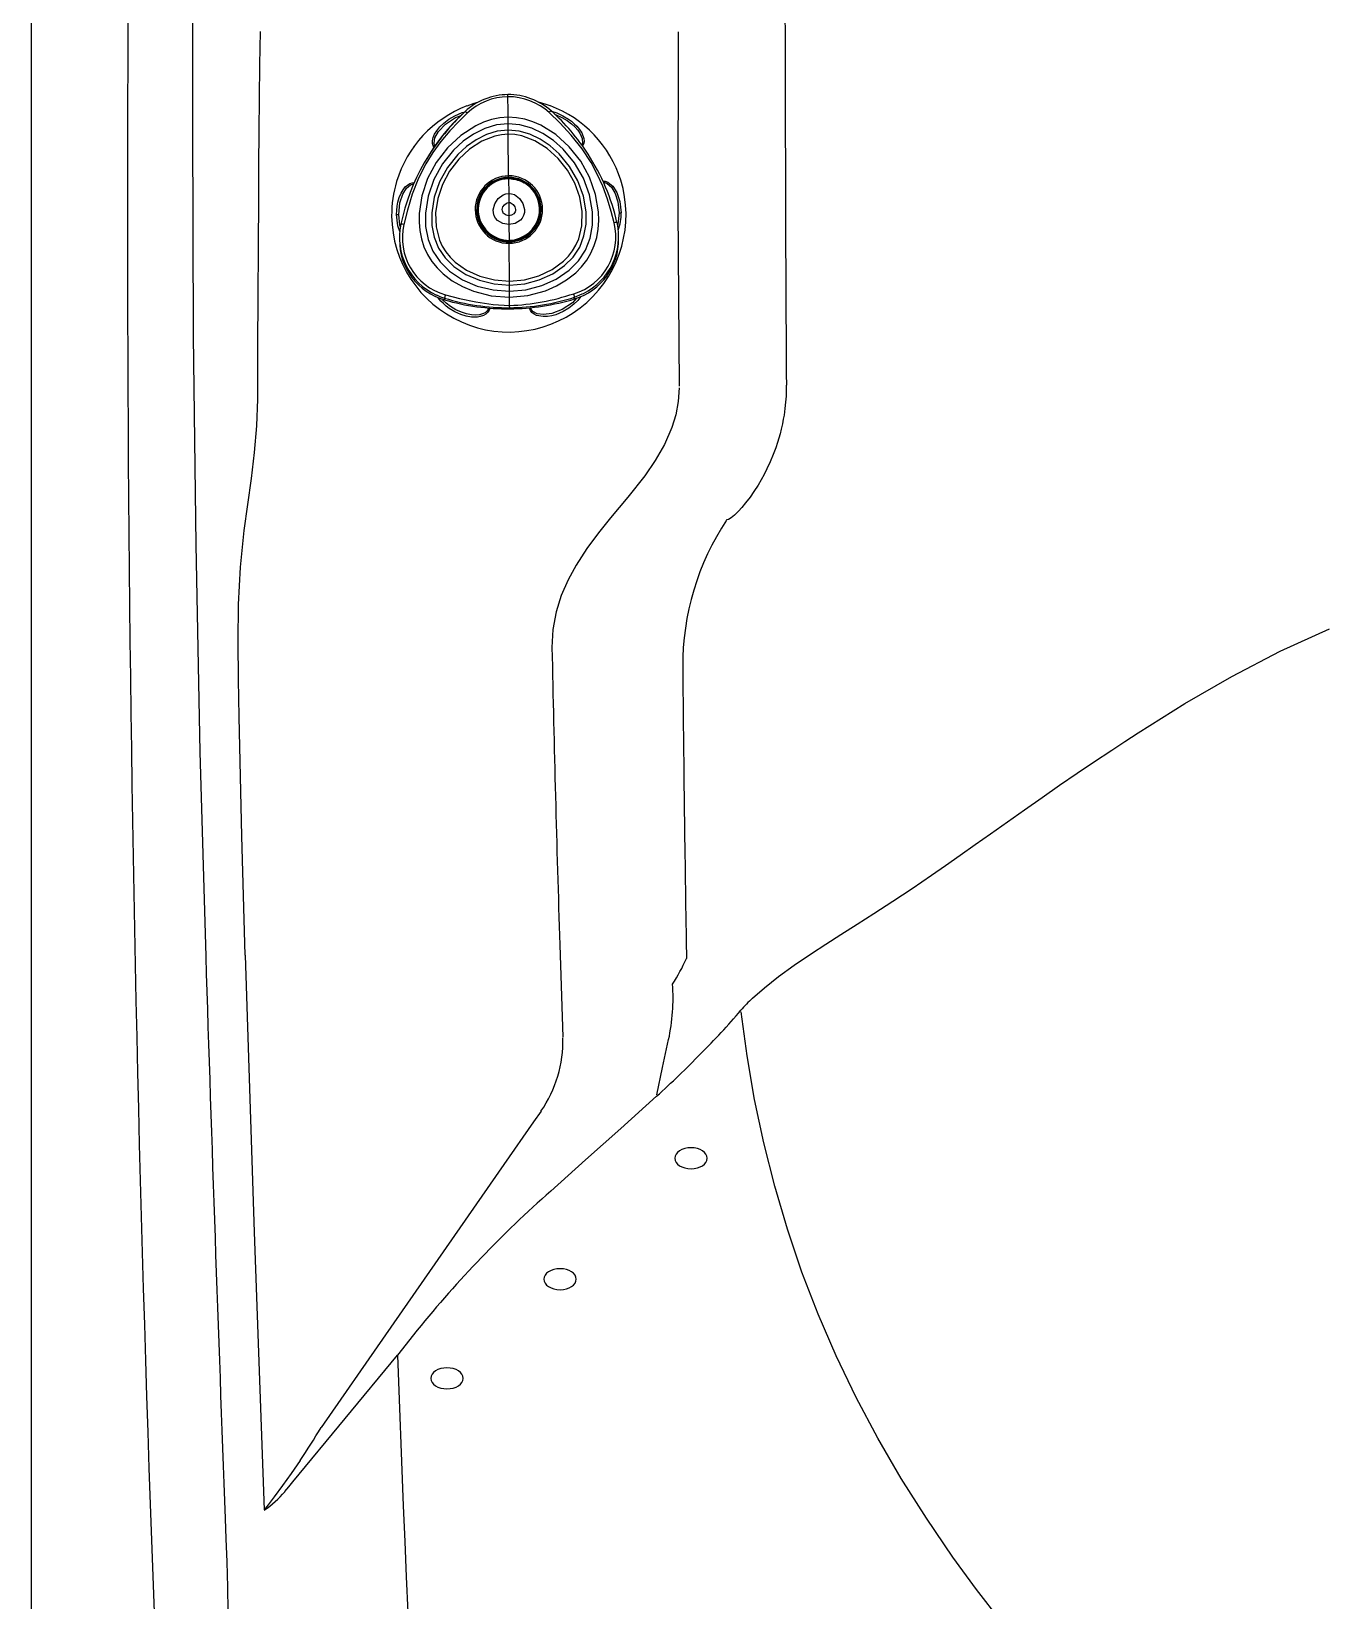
# Model space of a CAD drawing. Extents: x 413 to 494, y 628 to 766.
# Drawn here: x 413.38 to 433.39, y 662.21 to 686.4 of the extents above; entities that cross this region are included whole.
import ezdxf

# ---------------------------------------------------------------- set-up
doc = ezdxf.new("R2010")
doc.units = 0
doc.header["$MEASUREMENT"] = 0
for name, color, linetype in [('1', 4, 'Continuous'), ('BDIM_CYAN', 4, 'Continuous'), ('BDIM_GREEN', 3, 'Continuous'), ('BDIM_YELLOW', 2, 'Continuous')]:
    doc.layers.add(name, color=color, linetype=linetype)

# ---------------------------------------------------------------- blocks, each defined once
blk = doc.blocks.new('2018 BEAM (110V)')
at = {"layer": '1', "color": 2, "extrusion": (0, 0, -1)}
for centre in [(10.166, 25.572), (8.148, 23.708), (6.405, 22.18)]:
    blk.add_ellipse(centre, major_axis=(0.25, 0), ratio=0.649149, dxfattribs=at)
at = {"layer": 'BDIM_CYAN'}
for p, q in [((0, 2.898), (0, 77.49)), ((8.144, 28.861), (8.19, 27.439)), ((10.091, 28.925), (10.096, 28.65)), ((5.947, 22.924), (5.643, 22.535)), ((4.03, 20.583), (5.643, 22.535)), ((5.643, 22.535), (5.731, 20.213))]:
    blk.add_line(p, q, dxfattribs=at)
at = {"layer": 'BDIM_CYAN', "flags": 128}
for points in [[(2.785, 57.915), (2.683, 54.787), (2.602, 51.698), (2.542, 48.646), (2.521, 47.221), (2.505, 45.804), (2.493, 44.396), (2.485, 42.978), (2.483, 41.507), (2.495, 38.248), (2.534, 35.024), (2.598, 31.835), (2.688, 28.682)], [(3.293, 28.702), (3.241, 30.538), (3.203, 32.375), (3.194, 32.952), (3.187, 33.53), (3.194, 34.106), (3.224, 34.68), (3.28, 35.248), (3.336, 35.648), (3.394, 36.047), (3.44, 36.451), (3.472, 36.859), (3.488, 37.271), (3.49, 37.683), (3.491, 38.095), (3.503, 40.363), (3.507, 40.879), (3.512, 41.394), (3.517, 41.909), (3.523, 42.424), (3.529, 42.939)], [(11.609, 43.152), (11.618, 42.928)], [(9.966, 42.934), (9.965, 40.203), (9.983, 37.473)], [(11.634, 37.489), (11.634, 37.405), (11.63, 37.316), (11.623, 37.223), (11.613, 37.126), (11.599, 37.026), (11.588, 36.962), (11.574, 36.889), (11.556, 36.809), (11.538, 36.739), (11.519, 36.671), (11.499, 36.605), (11.471, 36.521), (11.434, 36.42), (11.386, 36.305), (11.336, 36.198), (11.291, 36.11), (11.245, 36.026), (11.199, 35.948), (11.134, 35.847), (11.076, 35.763), (11.007, 35.672), (10.948, 35.601), (10.897, 35.545), (10.836, 35.484), (10.785, 35.44), (10.744, 35.416), (10.715, 35.409)], [(9.983, 37.444), (9.983, 37.444), (9.969, 37.236), (9.931, 37.031), (9.871, 36.833), (9.756, 36.572), (9.613, 36.325), (9.453, 36.092), (9.192, 35.762), (8.924, 35.444), (8.924, 35.444)], [(8.924, 35.444), (8.924, 35.444), (8.74, 35.21), (8.562, 34.968), (8.397, 34.714), (8.272, 34.486), (8.167, 34.246), (8.087, 33.995), (8.036, 33.722), (8.023, 33.444), (8.023, 33.444)], [(17.056, 32.13), (17.775, 32.579), (18.502, 32.999), (19.247, 33.385), (20.007, 33.729)], [(16.649, 31.863), (16.853, 31.997), (17.056, 32.13)], [(12.981, 29.345), (13.275, 29.534), (13.572, 29.732), (13.87, 29.934), (14.09, 30.086), (14.316, 30.244), (14.547, 30.406), (14.783, 30.573), (15.041, 30.756), (15.306, 30.943), (15.577, 31.133), (15.846, 31.32), (16.115, 31.505), (16.37, 31.678), (16.649, 31.863)], [(11.114, 28.037), (11.299, 28.2), (11.516, 28.372), (11.756, 28.546), (12.023, 28.728), (12.243, 28.873), (12.476, 29.023), (12.724, 29.181), (12.981, 29.345)], [(3.293, 28.702), (3.433, 24.435), (3.588, 20.152)], [(14.939, 18.442), (14.563, 18.928), (14.201, 19.423), (13.793, 20.024), (13.406, 20.637), (13.044, 21.259), (12.711, 21.885), (12.402, 22.525), (12.123, 23.169), (11.874, 23.819), (11.651, 24.477), (11.455, 25.144), (11.287, 25.81), (11.146, 26.48), (11.03, 27.152), (10.937, 27.83)], [(9.637, 26.552), (9.727, 26.971), (9.82, 27.402)], [(9.635, 26.527), (9.082, 26.029), (8.54, 25.55), (8.003, 25.067)], [(7.854, 26.297), (7.739, 26.132), (7.283, 25.476), (5.456, 22.849), (4.464, 21.422)], [(4.14, 20.913), (4.005, 20.715), (3.872, 20.527), (3.744, 20.354), (3.649, 20.229), (3.588, 20.152), (3.588, 20.152)], [(3.907, 20.434), (3.968, 20.509), (4.03, 20.583)], [(5.731, 20.213), (5.753, 19.667), (5.776, 19.121), (5.803, 18.575), (5.864, 18.033), (5.968, 17.496), (6.114, 16.97), (6.301, 16.457), (6.528, 15.96), (6.794, 15.483), (7.135, 14.975)], [(2.988, 20.021), (2.999, 19.707), (3.01, 19.354), (3.02, 18.962), (3.029, 18.594)]]:
    blk.add_lwpolyline(points, dxfattribs=at)
at = {"layer": 'BDIM_CYAN'}
for centre, radius, start, end in [((567.817, 40.194), 566.337, 176.41026, 183.5898), ((750.457, 42.454), 738.839, 179.963274, 180.385045), ((14.099, 33.162), 4.062, 146.4198, 180.2534), ((380.602, 41.013), 372.656, 181.16416, 181.86875), ((576.683, 38.221), 566.668, 180.51334, 180.94003), ((1351.326, 71.043), 1349.304, 181.799047, 182.167041), ((7.33, 29.901), 3.035, 327.1856, 335.6593), ((6.827, 28.043), 3.062, 347.9009, 3.9827), ((2.747, 34.81), 10.745, 314.7654, 319.642), ((12.213, 26.792), 1.661, 131.4526, 140.3418), ((6.3, 27.376), 1.891, 325.2163, 1.6277), ((-1.775, 39.042), 16.936, 312.3561, 315.5438), ((20.235, 11.275), 18.435, 131.5701, 140.8088), ((-3.449, 26.094), 9.189, 325.6791, 329.4407), ((2.706, 21.461), 1.581, 303.9636, 319.4389)]:
    blk.add_arc(centre, radius, start, end, dxfattribs=at)
at = {"layer": 'BDIM_GREEN', "linetype": 'Continuous', "lineweight": 25}
for p, q in [((7.348, 41.517), (7.347, 41.615)), ((7.349, 41.418), (7.348, 41.517)), ((7.349, 41.355), (7.349, 41.418)), ((5.908, 41.182), (5.894, 41.163)), ((7.354, 40.712), (7.349, 41.355)), ((8.816, 41.172), (8.802, 41.191)), ((7.355, 40.667), (7.356, 40.443)), ((7.392, 40.662), (7.388, 40.68)), ((7.388, 40.68), (7.388, 40.664)), ((7.394, 40.678), (7.422, 40.675)), ((7.356, 40.443), (7.358, 40.302)), ((6.874, 40.191), (6.874, 40.183)), ((7.358, 40.302), (7.358, 40.198)), ((7.358, 40.198), (7.359, 40.099)), ((7.843, 40.186), (7.843, 40.194)), ((7.359, 40.099), (7.36, 39.963)), ((7.36, 39.963), (7.362, 39.72)), ((5.673, 39.762), (5.674, 39.73)), ((7.367, 39.09), (7.363, 39.673)), ((9.05, 39.747), (9.05, 39.779)), ((7.368, 39.03), (7.367, 39.09)), ((7.368, 38.935), (7.368, 39.03)), ((6.367, 38.829), (6.367, 38.801)), ((7.369, 38.842), (7.368, 38.935)), ((7.37, 38.715), (7.369, 38.842)), ((8.372, 38.817), (8.372, 38.845))]:
    blk.add_line(p, q, dxfattribs=at)
at = {"layer": 'BDIM_GREEN', "linetype": 'Continuous', "lineweight": 25, "flags": 128}
for points in [[(6.875, 41.842), (6.817, 41.826), (6.711, 41.789)], [(7.344, 41.932), (7.344, 41.94), (7.344, 41.947), (7.344, 41.953), (7.344, 41.958), (7.344, 41.962), (7.344, 41.964), (7.344, 41.965), (7.344, 41.965)], [(7.347, 41.615), (7.346, 41.701), (7.346, 41.784), (7.345, 41.862), (7.344, 41.932)], [(7.996, 41.792), (7.933, 41.815), (7.814, 41.85)], [(6.716, 41.678), (6.585, 41.55), (6.447, 41.405), (6.309, 41.24), (6.188, 41.073), (6.08, 40.9), (5.968, 40.678), (5.87, 40.431), (5.795, 40.186), (5.741, 39.963)], [(7.347, 41.615), (7.219, 41.606), (7.093, 41.58), (6.968, 41.539), (6.847, 41.484), (6.617, 41.336), (6.412, 41.146), (6.239, 40.921), (6.106, 40.671), (6.017, 40.406), (5.977, 40.135), (5.975, 40.001), (5.987, 39.869), (6.012, 39.741), (6.05, 39.619), (6.103, 39.503), (6.171, 39.394), (6.252, 39.294), (6.345, 39.203), (6.486, 39.095), (6.643, 39.006), (6.814, 38.934), (7.086, 38.864), (7.369, 38.842)], [(7.369, 38.842), (7.652, 38.869), (7.923, 38.943), (8.092, 39.017), (8.248, 39.11), (8.388, 39.219), (8.48, 39.312), (8.559, 39.413), (8.624, 39.523), (8.675, 39.64), (8.712, 39.763), (8.735, 39.891), (8.744, 40.023), (8.741, 40.157), (8.696, 40.427), (8.603, 40.691), (8.466, 40.939), (8.29, 41.161), (8.081, 41.348), (7.849, 41.492), (7.727, 41.545), (7.602, 41.584), (7.475, 41.608), (7.347, 41.615)], [(8.98, 39.989), (8.935, 40.165), (8.878, 40.355), (8.805, 40.555), (8.721, 40.741), (8.625, 40.92), (8.488, 41.128), (8.321, 41.339), (8.144, 41.529), (7.977, 41.687)], [(7.348, 41.517), (7.166, 41.497), (6.987, 41.442), (6.815, 41.357), (6.654, 41.245), (6.506, 41.11), (6.334, 40.896), (6.201, 40.656), (6.113, 40.4), (6.072, 40.137), (6.076, 39.931), (6.115, 39.733), (6.189, 39.55), (6.3, 39.386), (6.444, 39.245), (6.644, 39.112), (6.871, 39.014), (7.115, 38.954), (7.368, 38.935)], [(7.349, 41.418), (7.18, 41.399), (7.015, 41.349), (6.857, 41.27), (6.708, 41.166), (6.571, 41.041), (6.412, 40.843), (6.289, 40.62), (6.207, 40.383), (6.169, 40.141), (6.173, 39.95), (6.208, 39.767), (6.276, 39.598), (6.379, 39.447), (6.512, 39.316), (6.697, 39.193), (6.907, 39.103), (7.133, 39.047), (7.368, 39.03)], [(7.368, 38.935), (7.622, 38.958), (7.865, 39.022), (8.09, 39.123), (8.288, 39.259), (8.43, 39.403), (8.538, 39.569), (8.609, 39.753), (8.645, 39.951), (8.645, 40.158), (8.601, 40.419), (8.508, 40.675), (8.371, 40.913), (8.196, 41.123), (8.046, 41.256), (7.883, 41.366), (7.71, 41.448), (7.53, 41.5), (7.348, 41.517)], [(7.368, 39.03), (7.602, 39.051), (7.827, 39.11), (8.036, 39.204), (8.218, 39.33), (8.35, 39.462), (8.45, 39.615), (8.516, 39.786), (8.548, 39.969), (8.549, 40.16), (8.507, 40.402), (8.421, 40.637), (8.295, 40.858), (8.132, 41.053), (7.994, 41.176), (7.843, 41.278), (7.683, 41.354), (7.517, 41.402), (7.349, 41.418)], [(7.349, 41.355), (7.245, 41.347), (7.142, 41.326), (6.941, 41.248), (6.754, 41.126), (6.586, 40.97), (6.445, 40.786), (6.336, 40.582), (6.264, 40.365), (6.23, 40.144), (6.238, 39.927), (6.289, 39.723), (6.332, 39.628), (6.387, 39.54), (6.453, 39.458), (6.53, 39.384), (6.708, 39.258), (6.913, 39.165), (7.136, 39.108), (7.367, 39.09)], [(7.367, 39.09), (7.599, 39.112), (7.82, 39.172), (8.024, 39.268), (8.2, 39.397), (8.275, 39.473), (8.34, 39.555), (8.393, 39.645), (8.435, 39.74), (8.483, 39.945), (8.487, 40.162), (8.45, 40.382), (8.374, 40.598), (8.262, 40.801), (8.118, 40.982), (7.948, 41.136), (7.759, 41.254), (7.557, 41.33), (7.453, 41.349), (7.349, 41.355)], [(7.22, 40.66), (7.232, 40.663), (7.315, 40.678)], [(7.36, 39.963), (7.264, 39.979), (7.183, 40.026), (7.153, 40.059), (7.132, 40.098), (7.121, 40.142), (7.119, 40.189), (7.14, 40.282), (7.193, 40.364), (7.269, 40.421), (7.312, 40.438), (7.356, 40.443)], [(7.356, 40.443), (7.401, 40.438), (7.444, 40.423), (7.521, 40.366), (7.575, 40.286), (7.598, 40.193), (7.597, 40.146), (7.586, 40.102), (7.566, 40.062), (7.536, 40.029), (7.456, 39.981), (7.36, 39.963)], [(7.625, 40.602), (7.631, 40.598), (7.672, 40.569)], [(7.359, 40.099), (7.319, 40.106), (7.285, 40.125), (7.272, 40.14), (7.263, 40.156), (7.258, 40.175), (7.257, 40.194), (7.266, 40.234), (7.289, 40.268), (7.321, 40.293), (7.339, 40.299), (7.358, 40.302)], [(7.358, 40.302), (7.376, 40.3), (7.395, 40.293), (7.427, 40.27), (7.45, 40.235), (7.46, 40.196), (7.459, 40.176), (7.455, 40.158), (7.446, 40.141), (7.433, 40.127), (7.4, 40.106), (7.359, 40.099)], [(5.628, 40.115), (5.643, 40.117), (5.661, 40.118)], [(9.056, 40.145), (9.075, 40.144), (9.089, 40.143)], [(7.443, 39.697), (7.362, 39.69), (7.33, 39.69)], [(7.53, 39.743), (7.456, 39.719), (7.362, 39.709)], [(6.38, 38.88), (6.598, 38.825), (6.847, 38.769), (7.116, 38.728), (7.37, 38.715)]]:
    blk.add_lwpolyline(points, dxfattribs=at)
at = {"layer": 'BDIM_GREEN', "linetype": 'Continuous', "lineweight": 25}
for centre, radius, start, end in [((7.352, 40.975), 0.99, 90.4327, 132.494), ((7.356, 41), 0.932, 90.6801, 133.3606), ((7.352, 40.975), 0.99, 48.4206, 90.4768), ((7.348, 41), 0.932, 47.5216, 90.2053), ((7.354, 40.105), 1.803, 110.89, 163.1816), ((8.916, 39.285), 3.293, 132.6921, 168.0362), ((9.026, 39.203), 3.427, 133.0868, 148.8286), ((6.656, 41.641), 0.0697, 31.9425, 67.5147), ((8.038, 41.651), 0.0708, 113.6382, 148.9014), ((7.364, 40.104), 1.803, 17.4833, 69.4247), ((5.901, 39.341), 3.175, 32.5114, 48.4144), ((5.901, 39.291), 3.202, 12.6791, 33.2581), ((7.359, 40.193), 0.52, 90.5461, 270.3702), ((7.359, 40.192), 0.484, 90.5065, 197.6375), ((7.359, 40.193), 0.474, 90.4899, 191.4292), ((7.358, 40.182), 0.498, 86.6274, 94.2857), ((7.358, 40.193), 0.52, 270.5268, 90.3895), ((-11.679, 40.555), 19.034, 0.4055, 0.4747), ((3.008, 40.635), 4.346, 0.423, 0.5513), ((7.358, 40.192), 0.484, 343.3119, 90.3801), ((7.359, 40.194), 0.473, 349.335, 90.5325), ((7.359, 40.169), 0.493, 61.5148, 86.1212), ((7.358, 40.186), 0.484, 180.3525, 0.0149), ((6.651, 39.764), 0.978, 168.0129, 245.2608), ((5.699, 39.755), 0.213, 78.5663, 91.0722), ((6.627, 39.756), 0.91, 166.8311, 254.2388), ((7.359, 40.193), 0.498, 188.2596, 270.3735), ((7.357, 40.194), 0.499, 270.612, 352.5184), ((7.362, 40.185), 0.494, 333.1804, 354.4327), ((8.092, 39.771), 0.915, 286.9091, 13.7902), ((8.074, 39.775), 0.976, 296.3198, 12.9473), ((9.025, 39.783), 0.211, 89.862, 102.3738), ((6.624, 39.716), 0.95, 179.1943, 254.3018), ((7.355, 40.158), 0.449, 249.6972, 270.928), ((0.98, 39.667), 6.383, 0.3827, 0.4784), ((-3.657, 39.592), 11.02, 0.4229, 0.535), ((8.098, 39.729), 0.952, 286.7005, 1.082), ((6.748, 38.759), 0.387, 161.752, 169.5614), ((7.346, 41.995), 3.314, 252.8223, 270.4308), ((7.353, 42.254), 3.591, 254.0574, 270.2761), ((7.26, 42.099), 3.385, 271.8691, 288.921), ((7.337, 42.032), 3.352, 270.5808, 287.9887), ((-1.431, 38.632), 8.802, 0.3213, 0.5423), ((7.332, 42.246), 3.583, 270.6222, 286.8731), ((8.175, 38.819), 0.198, 7.4972, 22.9516)]:
    blk.add_arc(centre, radius, start, end, dxfattribs=at)
at = {"layer": 'BDIM_YELLOW', "linetype": 'Continuous', "lineweight": 25, "flags": 128}
for points in [[(6.208, 41.155), (6.193, 41.176), (6.182, 41.212), (6.181, 41.255), (6.191, 41.302), (6.213, 41.354), (6.246, 41.408), (6.296, 41.469), (6.357, 41.527), (6.435, 41.586), (6.524, 41.638), (6.58, 41.665), (6.637, 41.687), (6.683, 41.701)], [(6.22, 41.172), (6.212, 41.184), (6.205, 41.217), (6.219, 41.298), (6.274, 41.396), (6.38, 41.507), (6.538, 41.611), (6.621, 41.644)], [(8.006, 41.712), (8.015, 41.711), (8.099, 41.682), (8.192, 41.639), (8.277, 41.588), (8.324, 41.554), (8.367, 41.517), (8.406, 41.479), (8.448, 41.429), (8.481, 41.378), (8.516, 41.289), (8.519, 41.249), (8.514, 41.214), (8.5, 41.181), (8.493, 41.172)], [(8.063, 41.663), (8.09, 41.654), (8.177, 41.613), (8.258, 41.565), (8.325, 41.514), (8.38, 41.463), (8.422, 41.415), (8.454, 41.369), (8.475, 41.327), (8.489, 41.287), (8.493, 41.219), (8.483, 41.191), (8.481, 41.189)], [(8.808, 40.631), (8.844, 40.631), (8.884, 40.617), (8.96, 40.556), (9.023, 40.455), (9.069, 40.319), (9.089, 40.143)], [(5.628, 40.115), (5.63, 40.18), (5.637, 40.244), (5.649, 40.307), (5.67, 40.38), (5.698, 40.447), (5.728, 40.499), (5.762, 40.543), (5.832, 40.596), (5.868, 40.607), (5.902, 40.608)], [(5.661, 40.118), (5.679, 40.298), (5.723, 40.431), (5.779, 40.523), (5.84, 40.575), (5.871, 40.587), (5.893, 40.588)], [(8.817, 40.612), (8.84, 40.61), (8.875, 40.596), (8.942, 40.536), (8.998, 40.44), (9.038, 40.311), (9.056, 40.145)], [(5.678, 39.855), (5.648, 39.941), (5.628, 40.115)], [(5.688, 39.926), (5.679, 39.953), (5.661, 40.118)], [(9.056, 40.145), (9.038, 39.966), (9.033, 39.95)], [(7.064, 38.676), (7.056, 38.644), (7.036, 38.611), (7.006, 38.582), (6.965, 38.559), (6.914, 38.543), (6.874, 38.537), (6.831, 38.535), (6.785, 38.537), (6.703, 38.551), (6.618, 38.576), (6.525, 38.618), (6.44, 38.67), (6.393, 38.705), (6.35, 38.743), (6.312, 38.783), (6.271, 38.834)], [(7.045, 38.677), (7.038, 38.652), (7.02, 38.625), (6.992, 38.602), (6.953, 38.584), (6.906, 38.571), (6.85, 38.566), (6.785, 38.57), (6.707, 38.584), (6.628, 38.61), (6.54, 38.65), (6.46, 38.698), (6.392, 38.751), (6.337, 38.804), (6.329, 38.813)], [(8.466, 38.851), (8.421, 38.793), (8.36, 38.733), (8.282, 38.672), (8.194, 38.62), (8.137, 38.594), (8.08, 38.573), (8.023, 38.557), (7.954, 38.546), (7.889, 38.544), (7.785, 38.563), (7.746, 38.582), (7.715, 38.606), (7.691, 38.637), (7.678, 38.671), (7.677, 38.681)], [(8.402, 38.828), (8.337, 38.757), (8.18, 38.651), (8.019, 38.591), (7.893, 38.575), (7.796, 38.588), (7.73, 38.623), (7.709, 38.647), (7.697, 38.676), (7.696, 38.683)], [(8.372, 38.845), (8.49, 38.892), (8.507, 38.901)]]:
    blk.add_lwpolyline(points, dxfattribs=at)
at = {"layer": 'BDIM_YELLOW', "linetype": 'Continuous', "lineweight": 25}
for centre, radius, start, end in [((7.358, 40.112), 1.806, 180.5781, 17.1942), ((7.361, 40.19), 0.5, 90.795, 187.8965), ((7.355, 40.189), 0.501, 353.1053, 90.0729), ((7.346, 40.108), 1.794, 163.2174, 180.4576), ((7.363, 40.198), 0.479, 191.9611, 269.9591), ((7.36, 40.196), 0.486, 197.9639, 250.709), ((7.353, 40.2), 0.48, 271.0829, 348.7777), ((7.368, 40.187), 0.474, 290.1022, 343.5273), ((8.423, 40.117), 0.666, 338.7892, 2.205), ((6.652, 39.761), 0.975, 245.1031, 252.9813)]:
    blk.add_arc(centre, radius, start, end, dxfattribs=at)

msp = doc.modelspace()

# ---------------------------------------------------------------- block references
at = {"layer": '1'}
msp.add_blockref('2018 BEAM (110V)', (413.383, 643.46), dxfattribs=at)

doc.saveas('drawing.dxf')
